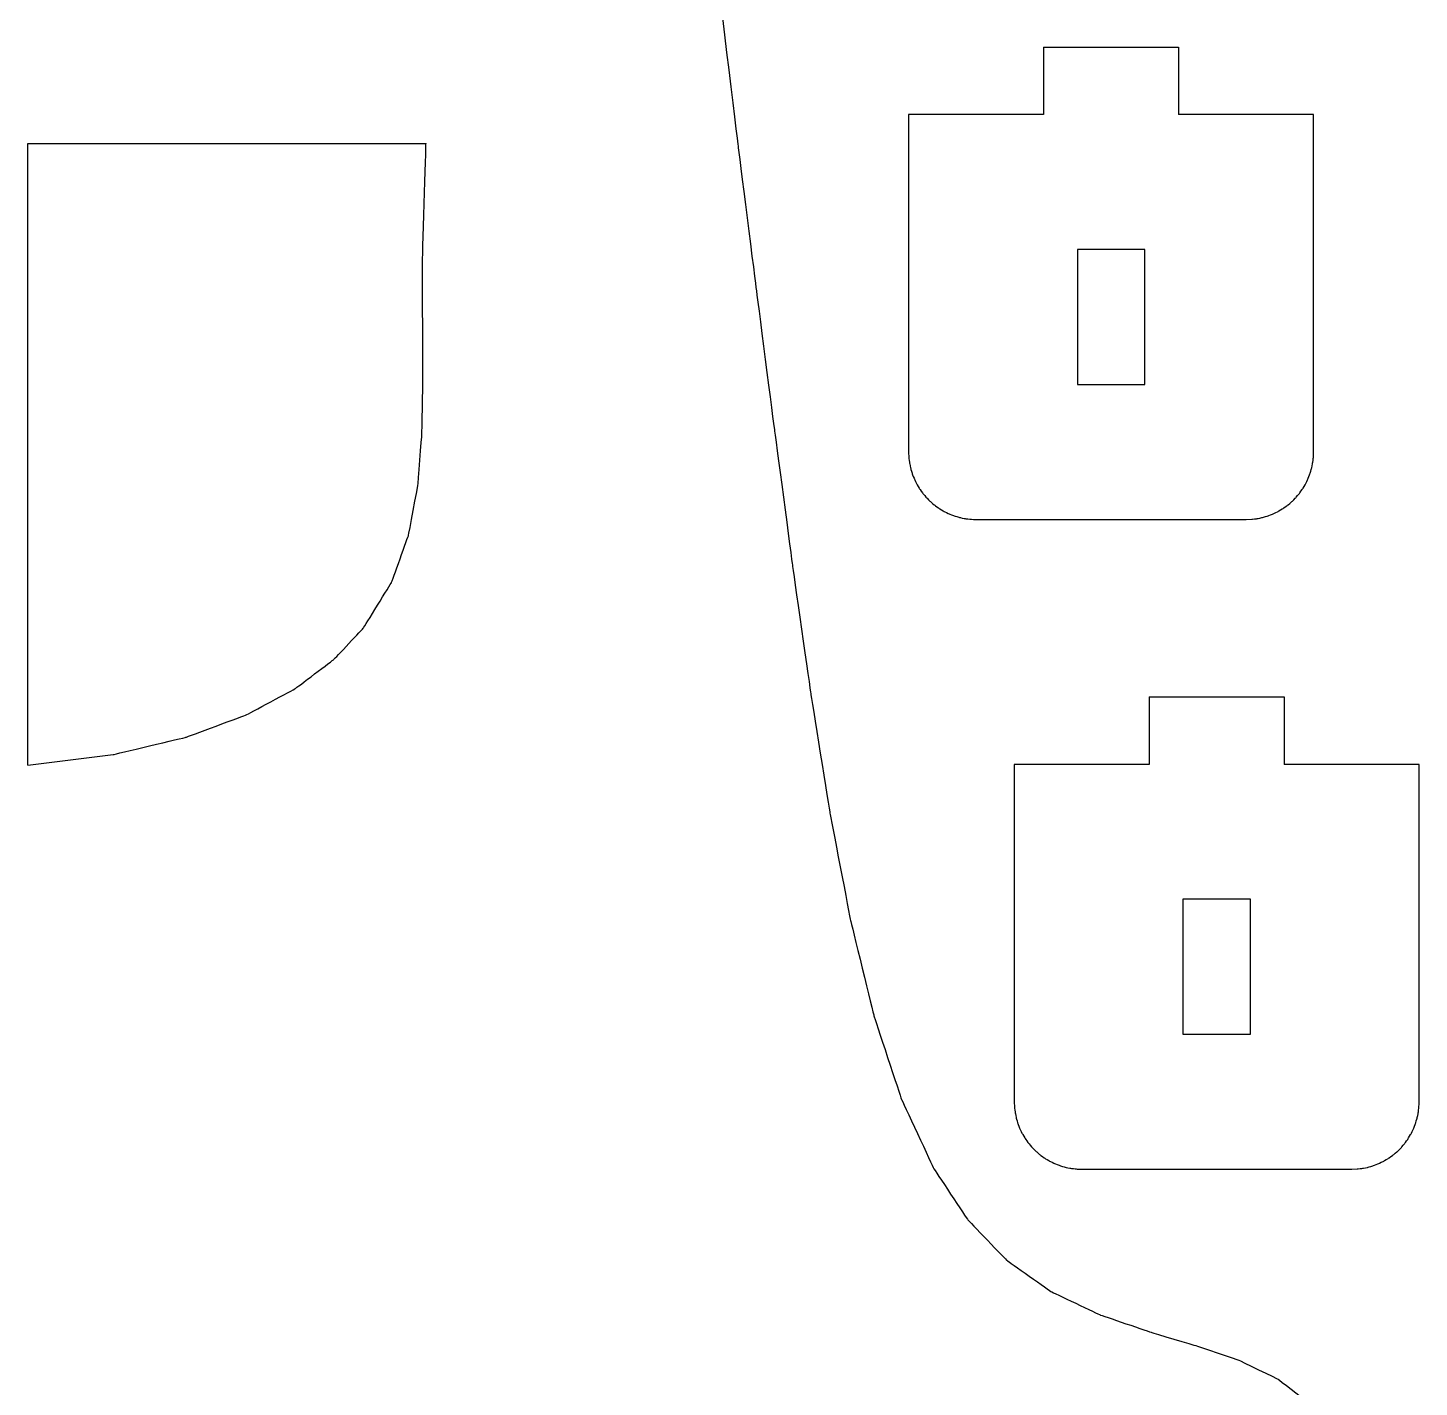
# Model space of a CAD drawing. Header units: centimetres. Extents: x -35.4 to 30.2, y -20.1 to 20.9.
# Drawn here: x -1.67 to 8.64, y 1.33 to 11.4 of the extents above; entities that cross this region are included whole.
import ezdxf

# ---------------------------------------------------------------- set-up
doc = ezdxf.new("R2010")
doc.units = ezdxf.units.CM
doc.header["$MEASUREMENT"] = 0
doc.layers.add('Capa 1', color=7, linetype='Continuous')

msp = doc.modelspace()

# ---------------------------------------------------------------- linework, layer by layer
at = {"layer": 'Capa 1', "color": 1, "lineweight": 25}
for points, knots in [([(8.08485, 20.91947), (8.08485, 20.91947), (8.05935, 20.71479), (8.05935, 20.71479), (8.05935, 20.71479), (8.05935, 20.71479), (7.98763, 20.54525), (7.98763, 20.54525), (7.98763, 20.54525), (7.98763, 20.54525), (7.8764, 20.40533), (7.8764, 20.40533), (7.8764, 20.40533), (7.8764, 20.40533), (7.649, 20.23992), (7.649, 20.23992), (7.649, 20.23992), (7.649, 20.23992), (7.36544, 20.11436), (7.36544, 20.11436), (7.36544, 20.11436), (7.36544, 20.11436), (6.92817, 19.98606), (6.92817, 19.98606), (6.92817, 19.98606), (6.92817, 19.98606), (6.45319, 19.87814), (6.45319, 19.87814), (6.45319, 19.87814), (6.45319, 19.87814), (5.96727, 19.76885), (5.96727, 19.76885), (5.96727, 19.76885), (5.96727, 19.76885), (5.39923, 19.61187), (5.39923, 19.61187), (5.39923, 19.61187), (5.39923, 19.61187), (4.87302, 19.40567), (4.87302, 19.40567), (4.87302, 19.40567), (4.87302, 19.40567), (4.40725, 19.13445), (4.40725, 19.13445), (4.40725, 19.13445), (4.40725, 19.13445), (4.01302, 18.7882), (4.01302, 18.7882), (4.01302, 18.7882), (4.01302, 18.7882), (3.69549, 18.36162), (3.69549, 18.36162), (3.69549, 18.36162), (3.69549, 18.36162), (3.46848, 17.88968), (3.46848, 17.88968), (3.46848, 17.88968), (3.46848, 17.88968), (3.30553, 17.34781), (3.30553, 17.34781), (3.30553, 17.34781), (3.30553, 17.34781), (3.20167, 16.73934), (3.20167, 16.73934), (3.20167, 16.73934), (3.20167, 16.73934), (3.15027, 16.06924), (3.15027, 16.06924), (3.15027, 16.06924), (3.15027, 16.06924), (3.14388, 15.34364), (3.14388, 15.34364), (3.14388, 15.34364), (3.14388, 15.34364), (3.17458, 14.56972), (3.17458, 14.56972), (3.17458, 14.56972), (3.17458, 14.56972), (3.27879, 13.27531), (3.27879, 13.27531), (3.27879, 13.27531), (3.27879, 13.27531), (3.42709, 11.91496), (3.42709, 11.91496), (3.42709, 11.91496), (3.42709, 11.91496), (3.59685, 10.52438), (3.59685, 10.52438), (3.59685, 10.52438), (3.59685, 10.52438), (3.73119, 9.46478), (3.73119, 9.46478), (3.73119, 9.46478), (3.73119, 9.46478), (3.86553, 8.42521), (3.86553, 8.42521), (3.86553, 8.42521), (3.86553, 8.42521), (3.99937, 7.42159), (3.99937, 7.42159), (3.99937, 7.42159), (3.99937, 7.42159), (4.13501, 6.46931), (4.13501, 6.46931), (4.13501, 6.46931), (4.13501, 6.46931), (4.27729, 5.5827), (4.27729, 5.5827), (4.27729, 5.5827), (4.27729, 5.5827), (4.43015, 4.78836), (4.43015, 4.78836), (4.43015, 4.78836), (4.43015, 4.78836), (4.60371, 4.08022), (4.60371, 4.08022), (4.60371, 4.08022), (4.60371, 4.08022), (4.80614, 3.46625), (4.80614, 3.46625), (4.80614, 3.46625), (4.80614, 3.46625), (5.045, 2.95126), (5.045, 2.95126), (5.045, 2.95126), (5.045, 2.95126), (5.29879, 2.56967), (5.29879, 2.56967), (5.29879, 2.56967), (5.29879, 2.56967), (5.59005, 2.2673), (5.59005, 2.2673), (5.59005, 2.2673), (5.59005, 2.2673), (5.91813, 2.03679), (5.91813, 2.03679), (5.91813, 2.03679), (5.91813, 2.03679), (6.2786, 1.86549), (6.2786, 1.86549), (6.2786, 1.86549), (6.2786, 1.86549), (6.662, 1.73439), (6.662, 1.73439), (6.662, 1.73439), (6.662, 1.73439), (6.98793, 1.63713), (6.98793, 1.63713), (6.98793, 1.63713), (6.98793, 1.63713), (7.30606, 1.52985), (7.30606, 1.52985), (7.30606, 1.52985), (7.30606, 1.52985), (7.59933, 1.38779), (7.59933, 1.38779), (7.59933, 1.38779), (7.59933, 1.38779), (7.79007, 1.24054), (7.79007, 1.24054), (7.79007, 1.24054), (7.79007, 1.24054), (7.94353, 1.04189), (7.94353, 1.04189), (7.94353, 1.04189), (7.94353, 1.04189), (8.01881, 0.87252), (8.01881, 0.87252), (8.01881, 0.87252), (8.01881, 0.87252), (8.0675, 0.6671), (8.0675, 0.6671), (8.0675, 0.6671), (8.0675, 0.6671), (8.08485, 0.41948), (8.08485, 0.41948)], [0, 0, 0, 0, 0.02222222, 0.02222222, 0.02222222, 0.02222223, 0.04444444, 0.04444444, 0.04444444, 0.04444445, 0.06666667, 0.06666667, 0.06666667, 0.06666668, 0.08888889, 0.08888889, 0.08888889, 0.0888889, 0.11111111, 0.11111111, 0.11111111, 0.11111112, 0.13333333, 0.13333333, 0.13333333, 0.13333334, 0.15555556, 0.15555556, 0.15555556, 0.15555557, 0.17777778, 0.17777778, 0.17777778, 0.17777779, 0.2, 0.2, 0.2, 0.20000001, 0.22222222, 0.22222222, 0.22222222, 0.22222223, 0.24444444, 0.24444444, 0.24444444, 0.24444445, 0.26666667, 0.26666667, 0.26666667, 0.26666668, 0.28888889, 0.28888889, 0.28888889, 0.2888889, 0.31111111, 0.31111111, 0.31111111, 0.31111112, 0.33333333, 0.33333333, 0.33333333, 0.33333334, 0.35555556, 0.35555556, 0.35555556, 0.35555557, 0.37777778, 0.37777778, 0.37777778, 0.37777779, 0.4, 0.4, 0.4, 0.40000001, 0.42222222, 0.42222222, 0.42222222, 0.42222223, 0.44444444, 0.44444444, 0.44444444, 0.44444445, 0.46666667, 0.46666667, 0.46666667, 0.46666668, 0.48888889, 0.48888889, 0.48888889, 0.4888889, 0.51111111, 0.51111111, 0.51111111, 0.51111112, 0.53333333, 0.53333333, 0.53333333, 0.53333334, 0.55555556, 0.55555556, 0.55555556, 0.55555557, 0.57777778, 0.57777778, 0.57777778, 0.57777779, 0.6, 0.6, 0.6, 0.60000001, 0.62222222, 0.62222222, 0.62222222, 0.62222223, 0.64444444, 0.64444444, 0.64444444, 0.64444445, 0.66666667, 0.66666667, 0.66666667, 0.66666668, 0.68888889, 0.68888889, 0.68888889, 0.6888889, 0.71111111, 0.71111111, 0.71111111, 0.71111112, 0.73333333, 0.73333333, 0.73333333, 0.73333334, 0.75555556, 0.75555556, 0.75555556, 0.75555557, 0.77777778, 0.77777778, 0.77777778, 0.77777779, 0.8, 0.8, 0.8, 0.80000001, 0.82222222, 0.82222222, 0.82222222, 0.82222223, 0.84444444, 0.84444444, 0.84444444, 0.84444445, 0.86666667, 0.86666667, 0.86666667, 0.86666668, 0.88888889, 0.88888889, 0.88888889, 0.8888889, 0.91111111, 0.91111111, 0.91111111, 0.91111112, 0.93333333, 0.93333333, 0.93333333, 0.93333334, 0.95555556, 0.95555556, 0.95555556, 0.95555557, 1, 1, 1, 1]), ([(-1.66515, 5.93746), (-1.66515, 5.93746), (-1.03233, 6.01652), (-1.03233, 6.01652), (-1.03233, 6.01652), (-1.03233, 6.01652), (-0.49382, 6.14489), (-0.49382, 6.14489), (-0.49382, 6.14489), (-0.49382, 6.14489), (-0.04632, 6.31091), (-0.04632, 6.31091), (-0.04632, 6.31091), (-0.04632, 6.31091), (0.31651, 6.50564), (0.31651, 6.50564), (0.31651, 6.50564), (0.31651, 6.50564), (0.60304, 6.72232), (0.60304, 6.72232), (0.60304, 6.72232), (0.60304, 6.72232), (0.82257, 6.9561), (0.82257, 6.9561), (0.82257, 6.9561), (0.82257, 6.9561), (1.02888, 7.29004), (1.02888, 7.29004), (1.02888, 7.29004), (1.02888, 7.29004), (1.15566, 7.64233), (1.15566, 7.64233), (1.15566, 7.64233), (1.15566, 7.64233), (1.22456, 8.00925), (1.22456, 8.00925), (1.22456, 8.00925), (1.22456, 8.00925), (1.25472, 8.38838), (1.25472, 8.38838), (1.25472, 8.38838), (1.25472, 8.38838), (1.26231, 8.77795), (1.26231, 8.77795), (1.26231, 8.77795), (1.26231, 8.77795), (1.25843, 9.64861), (1.25843, 9.64861), (1.25843, 9.64861), (1.25843, 9.64861), (1.28482, 10.54449), (1.28482, 10.54449)], [0, 0, 0, 0, 0.07142857, 0.07142857, 0.07142857, 0.07142858, 0.14285714, 0.14285714, 0.14285714, 0.14285715, 0.21428571, 0.21428571, 0.21428571, 0.21428572, 0.28571429, 0.28571429, 0.28571429, 0.2857143, 0.35714286, 0.35714286, 0.35714286, 0.35714287, 0.42857143, 0.42857143, 0.42857143, 0.42857144, 0.5, 0.5, 0.5, 0.50000001, 0.57142857, 0.57142857, 0.57142857, 0.57142858, 0.64285714, 0.64285714, 0.64285714, 0.64285715, 0.71428571, 0.71428571, 0.71428571, 0.71428572, 0.78571429, 0.78571429, 0.78571429, 0.7857143, 0.85714286, 0.85714286, 0.85714286, 0.85714287, 1, 1, 1, 1]), ([(4.86068, 8.25851), (4.86068, 8.25851), (4.86237, 8.21724), (4.86237, 8.21724), (4.86237, 8.21724), (4.86237, 8.21724), (4.86749, 8.17621), (4.86749, 8.17621), (4.86749, 8.17621), (4.86749, 8.17621), (4.87599, 8.13578), (4.87599, 8.13578), (4.87599, 8.13578), (4.87599, 8.13578), (4.88777, 8.09616), (4.88777, 8.09616), (4.88777, 8.09616), (4.88777, 8.09616), (4.9028, 8.05767), (4.9028, 8.05767), (4.9028, 8.05767), (4.9028, 8.05767), (4.92093, 8.02053), (4.92093, 8.02053), (4.92093, 8.02053), (4.92093, 8.02053), (4.9421, 7.98504), (4.9421, 7.98504), (4.9421, 7.98504), (4.9421, 7.98504), (4.96612, 7.95142), (4.96612, 7.95142), (4.96612, 7.95142), (4.96612, 7.95142), (4.99283, 7.91988), (4.99283, 7.91988), (4.99283, 7.91988), (4.99283, 7.91988), (5.02204, 7.89063), (5.02204, 7.89063), (5.02204, 7.89063), (5.02204, 7.89063), (5.05358, 7.86393), (5.05358, 7.86393), (5.05358, 7.86393), (5.05358, 7.86393), (5.0872, 7.83994), (5.0872, 7.83994), (5.0872, 7.83994), (5.0872, 7.83994), (5.12269, 7.81877), (5.12269, 7.81877), (5.12269, 7.81877), (5.12269, 7.81877), (5.15983, 7.80064), (5.15983, 7.80064), (5.15983, 7.80064), (5.15983, 7.80064), (5.19832, 7.78561), (5.19832, 7.78561), (5.19832, 7.78561), (5.19832, 7.78561), (5.23794, 7.77379), (5.23794, 7.77379), (5.23794, 7.77379), (5.23794, 7.77379), (5.27837, 7.76533), (5.27837, 7.76533), (5.27837, 7.76533), (5.27837, 7.76533), (5.31939, 7.76021), (5.31939, 7.76021), (5.31939, 7.76021), (5.31939, 7.76021), (5.36067, 7.75852), (5.36067, 7.75852)], [0, 0, 0, 0, 0.05, 0.05, 0.05, 0.05000001, 0.1, 0.1, 0.1, 0.10000001, 0.15, 0.15, 0.15, 0.15000001, 0.2, 0.2, 0.2, 0.20000001, 0.25, 0.25, 0.25, 0.25000001, 0.3, 0.3, 0.3, 0.30000001, 0.35, 0.35, 0.35, 0.35000001, 0.4, 0.4, 0.4, 0.40000001, 0.45, 0.45, 0.45, 0.45000001, 0.5, 0.5, 0.5, 0.50000001, 0.55, 0.55, 0.55, 0.55000001, 0.6, 0.6, 0.6, 0.60000001, 0.65, 0.65, 0.65, 0.65000001, 0.7, 0.7, 0.7, 0.70000001, 0.75, 0.75, 0.75, 0.75000001, 0.8, 0.8, 0.8, 0.80000001, 0.85, 0.85, 0.85, 0.85000001, 0.9, 0.9, 0.9, 0.90000001, 1, 1, 1, 1]), ([(7.36067, 7.75852), (7.36067, 7.75852), (7.40198, 7.76021), (7.40198, 7.76021), (7.40198, 7.76021), (7.40198, 7.76021), (7.44298, 7.76533), (7.44298, 7.76533), (7.44298, 7.76533), (7.44298, 7.76533), (7.4834, 7.77379), (7.4834, 7.77379), (7.4834, 7.77379), (7.4834, 7.77379), (7.52302, 7.78561), (7.52302, 7.78561), (7.52302, 7.78561), (7.52302, 7.78561), (7.56151, 7.80064), (7.56151, 7.80064), (7.56151, 7.80064), (7.56151, 7.80064), (7.59866, 7.81877), (7.59866, 7.81877), (7.59866, 7.81877), (7.59866, 7.81877), (7.63415, 7.83994), (7.63415, 7.83994), (7.63415, 7.83994), (7.63415, 7.83994), (7.6678, 7.86393), (7.6678, 7.86393), (7.6678, 7.86393), (7.6678, 7.86393), (7.6993, 7.89063), (7.6993, 7.89063), (7.6993, 7.89063), (7.6993, 7.89063), (7.72855, 7.91988), (7.72855, 7.91988), (7.72855, 7.91988), (7.72855, 7.91988), (7.75525, 7.95142), (7.75525, 7.95142), (7.75525, 7.95142), (7.75525, 7.95142), (7.77924, 7.98504), (7.77924, 7.98504), (7.77924, 7.98504), (7.77924, 7.98504), (7.80041, 8.02053), (7.80041, 8.02053), (7.80041, 8.02053), (7.80041, 8.02053), (7.81858, 8.05767), (7.81858, 8.05767), (7.81858, 8.05767), (7.81858, 8.05767), (7.83357, 8.09616), (7.83357, 8.09616), (7.83357, 8.09616), (7.83357, 8.09616), (7.84539, 8.13578), (7.84539, 8.13578), (7.84539, 8.13578), (7.84539, 8.13578), (7.85386, 8.17621), (7.85386, 8.17621), (7.85386, 8.17621), (7.85386, 8.17621), (7.85897, 8.21724), (7.85897, 8.21724), (7.85897, 8.21724), (7.85897, 8.21724), (7.86066, 8.25851), (7.86066, 8.25851)], [0, 0, 0, 0, 0.05, 0.05, 0.05, 0.05000001, 0.1, 0.1, 0.1, 0.10000001, 0.15, 0.15, 0.15, 0.15000001, 0.2, 0.2, 0.2, 0.20000001, 0.25, 0.25, 0.25, 0.25000001, 0.3, 0.3, 0.3, 0.30000001, 0.35, 0.35, 0.35, 0.35000001, 0.4, 0.4, 0.4, 0.40000001, 0.45, 0.45, 0.45, 0.45000001, 0.5, 0.5, 0.5, 0.50000001, 0.55, 0.55, 0.55, 0.55000001, 0.6, 0.6, 0.6, 0.60000001, 0.65, 0.65, 0.65, 0.65000001, 0.7, 0.7, 0.7, 0.70000001, 0.75, 0.75, 0.75, 0.75000001, 0.8, 0.8, 0.8, 0.80000001, 0.85, 0.85, 0.85, 0.85000001, 0.9, 0.9, 0.9, 0.90000001, 1, 1, 1, 1]), ([(5.64297, 3.44439), (5.64297, 3.44439), (5.64467, 3.40311), (5.64467, 3.40311), (5.64467, 3.40311), (5.64467, 3.40311), (5.64978, 3.36209), (5.64978, 3.36209), (5.64978, 3.36209), (5.64978, 3.36209), (5.65828, 3.32166), (5.65828, 3.32166), (5.65828, 3.32166), (5.65828, 3.32166), (5.67007, 3.28204), (5.67007, 3.28204), (5.67007, 3.28204), (5.67007, 3.28204), (5.68509, 3.24355), (5.68509, 3.24355), (5.68509, 3.24355), (5.68509, 3.24355), (5.70323, 3.2064), (5.70323, 3.2064), (5.70323, 3.2064), (5.70323, 3.2064), (5.72439, 3.17091), (5.72439, 3.17091), (5.72439, 3.17091), (5.72439, 3.17091), (5.74842, 3.1373), (5.74842, 3.1373), (5.74842, 3.1373), (5.74842, 3.1373), (5.77512, 3.10576), (5.77512, 3.10576), (5.77512, 3.10576), (5.77512, 3.10576), (5.80433, 3.07651), (5.80433, 3.07651), (5.80433, 3.07651), (5.80433, 3.07651), (5.83587, 3.04981), (5.83587, 3.04981), (5.83587, 3.04981), (5.83587, 3.04981), (5.86949, 3.02582), (5.86949, 3.02582), (5.86949, 3.02582), (5.86949, 3.02582), (5.90498, 3.00465), (5.90498, 3.00465), (5.90498, 3.00465), (5.90498, 3.00465), (5.94213, 2.98652), (5.94213, 2.98652), (5.94213, 2.98652), (5.94213, 2.98652), (5.98062, 2.97149), (5.98062, 2.97149), (5.98062, 2.97149), (5.98062, 2.97149), (6.02023, 2.95967), (6.02023, 2.95967), (6.02023, 2.95967), (6.02023, 2.95967), (6.06066, 2.9512), (6.06066, 2.9512), (6.06066, 2.9512), (6.06066, 2.9512), (6.10169, 2.94609), (6.10169, 2.94609), (6.10169, 2.94609), (6.10169, 2.94609), (6.14296, 2.9444), (6.14296, 2.9444)], [0, 0, 0, 0, 0.05, 0.05, 0.05, 0.05000001, 0.1, 0.1, 0.1, 0.10000001, 0.15, 0.15, 0.15, 0.15000001, 0.2, 0.2, 0.2, 0.20000001, 0.25, 0.25, 0.25, 0.25000001, 0.3, 0.3, 0.3, 0.30000001, 0.35, 0.35, 0.35, 0.35000001, 0.4, 0.4, 0.4, 0.40000001, 0.45, 0.45, 0.45, 0.45000001, 0.5, 0.5, 0.5, 0.50000001, 0.55, 0.55, 0.55, 0.55000001, 0.6, 0.6, 0.6, 0.60000001, 0.65, 0.65, 0.65, 0.65000001, 0.7, 0.7, 0.7, 0.70000001, 0.75, 0.75, 0.75, 0.75000001, 0.8, 0.8, 0.8, 0.80000001, 0.85, 0.85, 0.85, 0.85000001, 0.9, 0.9, 0.9, 0.90000001, 1, 1, 1, 1]), ([(8.14297, 2.9444), (8.14297, 2.9444), (8.18424, 2.94609), (8.18424, 2.94609), (8.18424, 2.94609), (8.18424, 2.94609), (8.22527, 2.9512), (8.22527, 2.9512), (8.22527, 2.9512), (8.22527, 2.9512), (8.2657, 2.95967), (8.2657, 2.95967), (8.2657, 2.95967), (8.2657, 2.95967), (8.30532, 2.97149), (8.30532, 2.97149), (8.30532, 2.97149), (8.30532, 2.97149), (8.3438, 2.98652), (8.3438, 2.98652), (8.3438, 2.98652), (8.3438, 2.98652), (8.38095, 3.00465), (8.38095, 3.00465), (8.38095, 3.00465), (8.38095, 3.00465), (8.41644, 3.02582), (8.41644, 3.02582), (8.41644, 3.02582), (8.41644, 3.02582), (8.4501, 3.04981), (8.4501, 3.04981), (8.4501, 3.04981), (8.4501, 3.04981), (8.4816, 3.07651), (8.4816, 3.07651), (8.4816, 3.07651), (8.4816, 3.07651), (8.51084, 3.10576), (8.51084, 3.10576), (8.51084, 3.10576), (8.51084, 3.10576), (8.53755, 3.1373), (8.53755, 3.1373), (8.53755, 3.1373), (8.53755, 3.1373), (8.56154, 3.17091), (8.56154, 3.17091), (8.56154, 3.17091), (8.56154, 3.17091), (8.58271, 3.2064), (8.58271, 3.2064), (8.58271, 3.2064), (8.58271, 3.2064), (8.60087, 3.24355), (8.60087, 3.24355), (8.60087, 3.24355), (8.60087, 3.24355), (8.61587, 3.28204), (8.61587, 3.28204), (8.61587, 3.28204), (8.61587, 3.28204), (8.62768, 3.32166), (8.62768, 3.32166), (8.62768, 3.32166), (8.62768, 3.32166), (8.63615, 3.36209), (8.63615, 3.36209), (8.63615, 3.36209), (8.63615, 3.36209), (8.64127, 3.40311), (8.64127, 3.40311), (8.64127, 3.40311), (8.64127, 3.40311), (8.64296, 3.44439), (8.64296, 3.44439)], [0, 0, 0, 0, 0.05, 0.05, 0.05, 0.05000001, 0.1, 0.1, 0.1, 0.10000001, 0.15, 0.15, 0.15, 0.15000001, 0.2, 0.2, 0.2, 0.20000001, 0.25, 0.25, 0.25, 0.25000001, 0.3, 0.3, 0.3, 0.30000001, 0.35, 0.35, 0.35, 0.35000001, 0.4, 0.4, 0.4, 0.40000001, 0.45, 0.45, 0.45, 0.45000001, 0.5, 0.5, 0.5, 0.50000001, 0.55, 0.55, 0.55, 0.55000001, 0.6, 0.6, 0.6, 0.60000001, 0.65, 0.65, 0.65, 0.65000001, 0.7, 0.7, 0.7, 0.70000001, 0.75, 0.75, 0.75, 0.75000001, 0.8, 0.8, 0.8, 0.80000001, 0.85, 0.85, 0.85, 0.85000001, 0.9, 0.9, 0.9, 0.90000001, 1, 1, 1, 1])]:
    msp.add_open_spline(points, degree=3, knots=knots, dxfattribs=at)
for points in [[(5.86066, 11.2585), (5.86066, 11.2585), (6.86068, 11.2585), (6.86068, 11.2585)], [(5.86066, 11.2585), (5.86066, 11.2585), (5.86066, 10.75851), (5.86066, 10.75851)], [(6.86068, 11.2585), (6.86068, 11.2585), (6.86068, 10.75851), (6.86068, 10.75851)], [(4.86068, 10.75851), (4.86068, 10.75851), (4.86068, 8.25851), (4.86068, 8.25851)], [(5.86066, 10.75851), (5.86066, 10.75851), (4.86068, 10.75851), (4.86068, 10.75851)], [(7.86066, 10.75851), (7.86066, 10.75851), (6.86068, 10.75851), (6.86068, 10.75851)], [(7.86066, 8.25851), (7.86066, 8.25851), (7.86066, 10.75851), (7.86066, 10.75851)], [(-1.66515, 5.93746), (-1.66515, 5.93746), (-1.66515, 10.54449), (-1.66515, 10.54449)], [(-1.66515, 10.54449), (-1.66515, 10.54449), (1.28482, 10.54449), (1.28482, 10.54449)], [(6.11067, 9.75852), (6.11067, 9.75852), (6.11067, 8.7585), (6.11067, 8.7585)], [(6.61067, 9.75852), (6.61067, 9.75852), (6.11067, 9.75852), (6.11067, 9.75852)], [(6.61067, 8.7585), (6.61067, 8.7585), (6.61067, 9.75852), (6.61067, 9.75852)], [(6.11067, 8.7585), (6.11067, 8.7585), (6.61067, 8.7585), (6.61067, 8.7585)], [(5.36067, 7.75852), (5.36067, 7.75852), (7.36067, 7.75852), (7.36067, 7.75852)], [(6.64296, 6.44438), (6.64296, 6.44438), (7.64298, 6.44438), (7.64298, 6.44438)], [(6.64296, 6.44438), (6.64296, 6.44438), (6.64296, 5.94438), (6.64296, 5.94438)], [(7.64298, 6.44438), (7.64298, 6.44438), (7.64298, 5.94438), (7.64298, 5.94438)], [(5.64297, 5.94438), (5.64297, 5.94438), (5.64297, 3.44439), (5.64297, 3.44439)], [(6.64296, 5.94438), (6.64296, 5.94438), (5.64297, 5.94438), (5.64297, 5.94438)], [(8.64296, 5.94438), (8.64296, 5.94438), (7.64298, 5.94438), (7.64298, 5.94438)], [(8.64296, 3.44439), (8.64296, 3.44439), (8.64296, 5.94438), (8.64296, 5.94438)], [(6.89297, 4.9444), (6.89297, 4.9444), (6.89297, 3.94438), (6.89297, 3.94438)], [(7.39296, 4.9444), (7.39296, 4.9444), (6.89297, 4.9444), (6.89297, 4.9444)], [(7.39296, 3.94438), (7.39296, 3.94438), (7.39296, 4.9444), (7.39296, 4.9444)], [(6.89297, 3.94438), (6.89297, 3.94438), (7.39296, 3.94438), (7.39296, 3.94438)], [(6.14296, 2.9444), (6.14296, 2.9444), (8.14297, 2.9444), (8.14297, 2.9444)]]:
    msp.add_open_spline(points, degree=3, dxfattribs=at)

doc.saveas('drawing.dxf')
